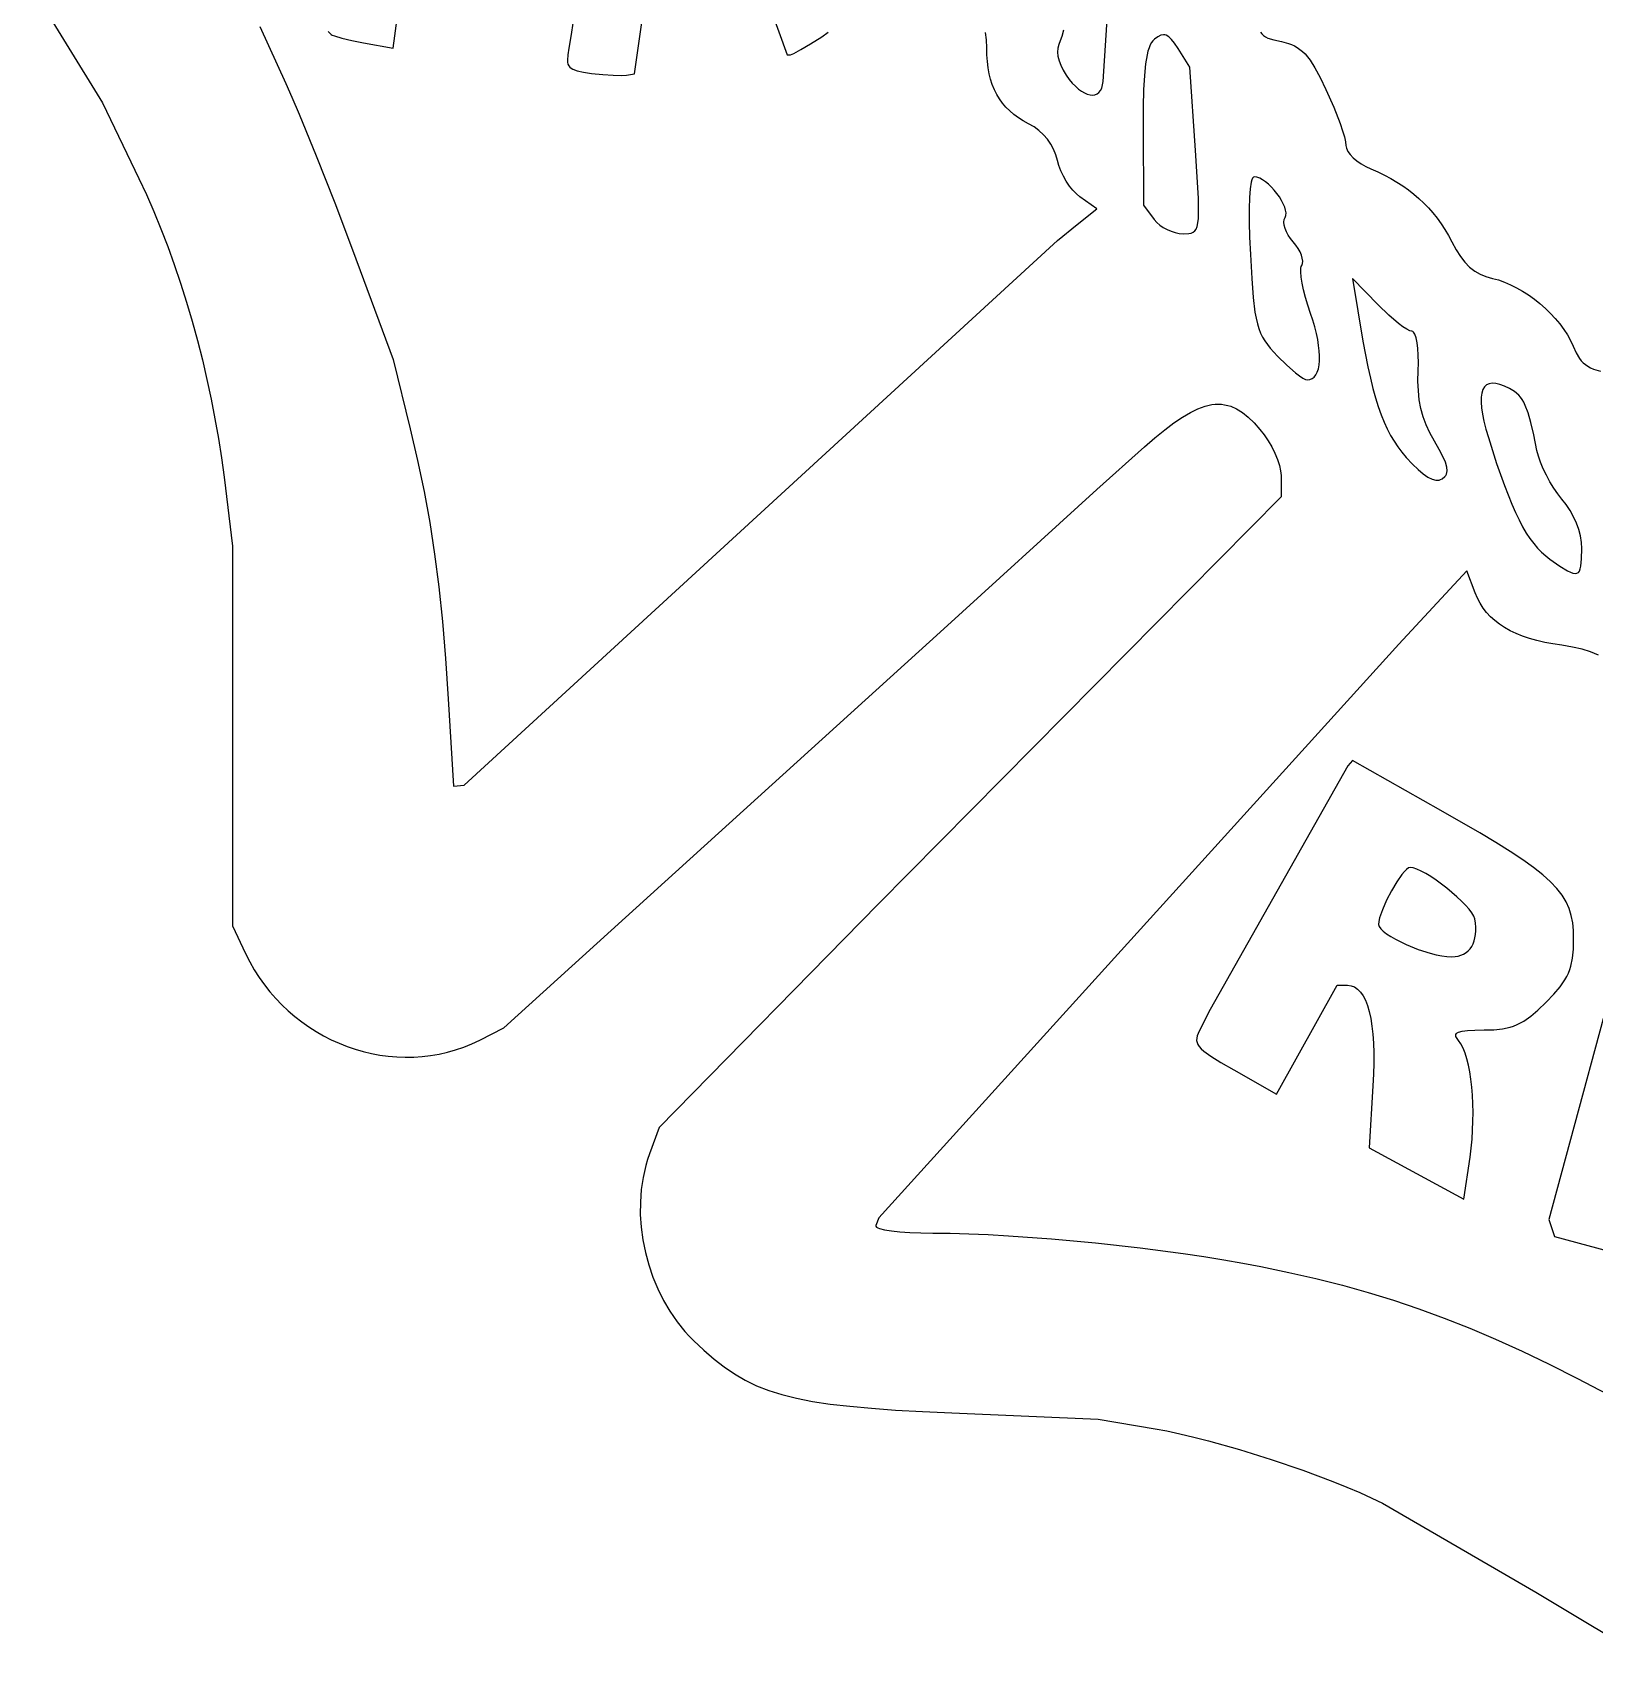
# Model space of a CAD drawing. Header units: millimetres. Extents: x 0.12 to 5.91, y 0.11 to 5.91.
# Drawn here: x 0.34 to 2.202, y 0.326 to 2.273 of the extents above; entities that cross this region are included whole.
import ezdxf

# ---------------------------------------------------------------- set-up
doc = ezdxf.new("R2010")
doc.units = ezdxf.units.MM
doc.header["$MEASUREMENT"] = 0

msp = doc.modelspace()

# ---------------------------------------------------------------- linework, layer by layer
at = {"flags": 128}
for points in [[(1.048276, 2.221818), (1.057868, 2.223382), (1.107767, 2.575278)], [(1.117206, 2.584717), (1.239872, 2.246069), (1.243625, 2.246069), (1.247745, 2.24779), (1.256187, 2.252476), (1.267721, 2.259412), (1.281118, 2.267881), (1.288846, 2.273168)], [(0.692365, 2.274098), (0.695878, 2.270642), (0.697302, 2.269814), (0.700021, 2.268781), (0.708707, 2.266269), (0.720663, 2.263434), (0.734618, 2.260607), (0.769847, 2.254027), (0.792807, 2.42541)], [(0.339895, 2.324945), (0.423342, 2.189148), (0.466694, 2.098856), (0.475687, 2.079496), (0.484407, 2.059461), (0.492837, 2.038812), (0.50096, 2.017609), (0.508758, 1.995914), (0.516214, 1.973788), (0.523311, 1.951291), (0.53003, 1.928485), (0.536356, 1.905431), (0.54227, 1.88219), (0.547755, 1.858823), (0.552794, 1.83539), (0.55737, 1.811954), (0.561464, 1.788574), (0.565061, 1.765313), (0.568141, 1.74223), (0.578214, 1.660085), (0.578214, 1.206884), (0.593831, 1.173974), (0.598808, 1.164131), (0.604221, 1.154644), (0.610049, 1.14552), (0.616274, 1.136766), (0.622876, 1.128389), (0.629835, 1.120396), (0.637133, 1.112795), (0.644751, 1.105592), (0.652668, 1.098795), (0.660866, 1.09241), (0.669326, 1.086445), (0.678029, 1.080907), (0.686954, 1.075803), (0.696083, 1.071141), (0.705397, 1.066926), (0.714876, 1.063167), (0.724501, 1.05987), (0.734254, 1.057043), (0.744113, 1.054692), (0.754061, 1.052825), (0.764079, 1.051449), (0.774146, 1.050571), (0.784244, 1.050199), (0.794353, 1.050338), (0.804454, 1.050997), (0.814528, 1.052182), (0.824556, 1.0539), (0.834518, 1.056159), (0.844395, 1.058966), (0.854168, 1.062328), (0.863818, 1.066252), (0.873325, 1.070745), (0.901848, 1.085204), (1.426447, 1.561337), (1.608896, 1.727435), (1.665873, 1.778329), (1.678346, 1.789194), (1.689997, 1.798738), (1.700893, 1.806973), (1.711098, 1.813908), (1.720678, 1.819553), (1.7297, 1.823919), (1.738228, 1.827014), (1.74633, 1.82885), (1.750241, 1.829299), (1.75407, 1.829436), (1.757825, 1.829264), (1.761514, 1.828783), (1.765146, 1.827995), (1.768728, 1.826901), (1.775779, 1.823798), (1.782731, 1.819487), (1.789651, 1.813976), (1.796603, 1.807276), (1.803655, 1.799397), (1.808697, 1.792889), (1.8134, 1.78582), (1.817662, 1.778415), (1.82138, 1.7709), (1.824451, 1.763502), (1.826772, 1.756447), (1.82824, 1.749961), (1.828752, 1.74427), (1.828752, 1.718969), (1.348221, 1.233036), (1.087154, 0.9663), (1.075583, 0.934868), (1.07324, 0.928047), (1.071181, 0.9211), (1.067907, 0.906876), (1.065737, 0.892289), (1.064651, 0.877434), (1.064625, 0.862403), (1.065639, 0.847291), (1.067669, 0.832191), (1.070695, 0.817197), (1.074693, 0.802402), (1.079641, 0.7879), (1.085518, 0.773785), (1.092302, 0.760151), (1.09997, 0.74709), (1.1085, 0.734697), (1.117871, 0.723065), (1.122864, 0.717563), (1.12806, 0.712288), (1.140459, 0.700593), (1.152564, 0.690076), (1.164633, 0.680665), (1.176926, 0.672286), (1.189701, 0.664868), (1.203218, 0.658337), (1.217735, 0.652621), (1.233512, 0.647647), (1.250807, 0.643343), (1.26988, 0.639636), (1.290988, 0.636453), (1.314392, 0.633721), (1.340351, 0.631369), (1.369122, 0.629322), (1.400966, 0.62751), (1.436141, 0.625858), (1.610635, 0.61832), (1.678494, 0.606986), (1.692711, 0.604363), (1.708207, 0.601049), (1.724787, 0.597109), (1.742256, 0.592607), (1.779074, 0.582172), (1.817098, 0.570257), (1.85476, 0.557375), (1.890496, 0.54404), (1.907153, 0.537362), (1.922741, 0.530763), (1.937065, 0.524307), (1.949928, 0.518058), (2.13266, 0.412105), (2.276614, 0.32583)], [(1.569267, 2.275623), (1.567355, 2.268057), (1.565501, 2.263133), (1.56364, 2.25873), (1.562558, 2.254166), (1.56226, 2.249415), (1.56275, 2.24445), (1.564033, 2.239246), (1.566114, 2.233775), (1.568996, 2.228013), (1.572685, 2.221933), (1.576195, 2.216947), (1.579794, 2.212533), (1.58344, 2.208697), (1.587092, 2.205445), (1.590709, 2.202786), (1.594251, 2.200725), (1.597675, 2.199269), (1.600942, 2.198426), (1.604009, 2.198203), (1.606836, 2.198606), (1.609382, 2.199642), (1.611606, 2.201318), (1.613466, 2.203641), (1.614921, 2.206619), (1.615931, 2.210257), (1.616454, 2.214563), (1.623724, 2.32524)], [(0.610772, 2.279998), (0.641936, 2.21214), (0.649184, 2.195837), (0.657856, 2.175465), (0.678165, 2.125771), (0.700252, 2.06958), (0.721506, 2.013411), (0.769911, 1.88254), (0.790165, 1.800141), (0.799037, 1.762272), (0.806783, 1.725224), (0.813508, 1.68824), (0.819319, 1.650564), (0.824323, 1.611439), (0.828626, 1.57011), (0.832335, 1.525819), (0.835556, 1.477812), (0.84182, 1.3736), (0.854495, 1.374671), (1.562165, 2.024825), (1.585684, 2.043668)], [(0.984409, 2.2866), (0.981613, 2.26792), (0.97927, 2.254), (0.978001, 2.246136), (0.97762, 2.239943), (0.977832, 2.237397), (0.978351, 2.235177), (0.979203, 2.233251), (0.980419, 2.23159), (0.982024, 2.230163), (0.984048, 2.228938), (0.989464, 2.226975), (0.99689, 2.225453), (1.006552, 2.224128), (1.019785, 2.222747), (1.032063, 2.221851), (1.042016, 2.221516), (1.048276, 2.221818)], [(1.585684, 2.043668), (1.609203, 2.062511), (1.588875, 2.076749), (1.58466, 2.080206), (1.580475, 2.084585), (1.576429, 2.089707), (1.572632, 2.095394), (1.569193, 2.101468), (1.566222, 2.10775), (1.56383, 2.114062), (1.562125, 2.120226), (1.560203, 2.127076), (1.55753, 2.133621), (1.554142, 2.139814), (1.550074, 2.145611), (1.545362, 2.150967), (1.540041, 2.155837), (1.534147, 2.160176), (1.527715, 2.163938), (1.521403, 2.167432), (1.51555, 2.171153), (1.51015, 2.175115), (1.505194, 2.17933), (1.500677, 2.183812), (1.496591, 2.188574), (1.492928, 2.193629), (1.489681, 2.19899), (1.486844, 2.204671), (1.484408, 2.210684), (1.482366, 2.217042), (1.480713, 2.223759), (1.479439, 2.230848), (1.478538, 2.238321), (1.478003, 2.246193), (1.477826, 2.254476), (1.477458, 2.264139), (1.476273, 2.27293)], [(1.705898, 2.253988), (1.701885, 2.260018), (1.698285, 2.26461), (1.694966, 2.267817), (1.691791, 2.269692), (1.690216, 2.270147), (1.688626, 2.270288), (1.685337, 2.269655), (1.681788, 2.267848), (1.677845, 2.264919), (1.675985, 2.26309), (1.674282, 2.260799), (1.672731, 2.258009), (1.671326, 2.254685), (1.670065, 2.250791), (1.668941, 2.246291), (1.667088, 2.235329), (1.665731, 2.221512), (1.664832, 2.204553), (1.664354, 2.184164), (1.664261, 2.160059), (1.664569, 2.066728), (1.677447, 2.049764), (1.680473, 2.046356), (1.684146, 2.043177), (1.688323, 2.040296), (1.692864, 2.037782), (1.697628, 2.035706), (1.702473, 2.034138), (1.707259, 2.033145), (1.711845, 2.032799), (1.718859, 2.033042), (1.721676, 2.033555), (1.724063, 2.034518), (1.72604, 2.03607), (1.727627, 2.038351), (1.728846, 2.041502), (1.729718, 2.045663), (1.730263, 2.050975), (1.730503, 2.057578), (1.730152, 2.075218), (1.726712, 2.132163), (1.720058, 2.231528), (1.705898, 2.253988)], [(1.804147, 2.273326), (1.805793, 2.27112), (1.807792, 2.269248), (1.81018, 2.267657), (1.812989, 2.266291), (1.820008, 2.264018), (1.82912, 2.261991), (1.837475, 2.259871), (1.841251, 2.25851), (1.844803, 2.256901), (1.848166, 2.255008), (1.851374, 2.252793), (1.85446, 2.250221), (1.857458, 2.247256), (1.860403, 2.243862), (1.863327, 2.240002), (1.86925, 2.23074), (1.875499, 2.219182), (1.882343, 2.205038), (1.891581, 2.183965), (1.89916, 2.164337), (1.902083, 2.15575), (1.904298, 2.148346), (1.905706, 2.1424), (1.90621, 2.138187), (1.906831, 2.134766), (1.908573, 2.131093), (1.911315, 2.127282), (1.914937, 2.123449), (1.919315, 2.119708), (1.92433, 2.116174), (1.92986, 2.112962), (1.935784, 2.110187), (1.944065, 2.106581), (1.952017, 2.102756), (1.959646, 2.098706), (1.966959, 2.094427), (1.973961, 2.089911), (1.980661, 2.085154), (1.987063, 2.080148), (1.993175, 2.07489), (1.999003, 2.069373), (2.004553, 2.06359), (2.009831, 2.057537), (2.014845, 2.051207), (2.0196, 2.044595), (2.024103, 2.037695), (2.02836, 2.030501), (2.032378, 2.023007), (2.0375, 2.013655), (2.042701, 2.005589), (2.048075, 1.998724), (2.053716, 1.992976), (2.059716, 1.988261), (2.06617, 1.984496), (2.07317, 1.981597), (2.08081, 1.979479), (2.08795, 1.977598), (2.095178, 1.975094), (2.102444, 1.972008), (2.109696, 1.968385), (2.116884, 1.964267), (2.123957, 1.959695), (2.130863, 1.954715), (2.137552, 1.949367), (2.143974, 1.943695), (2.150077, 1.937741), (2.15581, 1.931549), (2.161123, 1.925161), (2.165964, 1.918619), (2.170283, 1.911968), (2.174029, 1.905248), (2.177151, 1.898504), (2.180805, 1.890554), (2.184738, 1.884054), (2.186908, 1.881287), (2.189267, 1.87881), (2.191853, 1.876596), (2.194706, 1.874623), (2.197866, 1.872866), (2.201372, 1.871299), (2.209581, 1.868642)], [(1.8639, 1.937712), (1.860676, 1.947355), (1.857916, 1.95675), (1.855661, 1.965663), (1.853956, 1.973861), (1.852841, 1.981109), (1.852361, 1.987173), (1.852558, 1.991819), (1.852924, 1.993536), (1.853475, 1.994812), (1.854397, 1.997217), (1.854608, 2.000177), (1.85415, 2.003577), (1.853066, 2.0073), (1.851396, 2.01123), (1.849183, 2.015252), (1.846468, 2.019249), (1.843293, 2.023105), (1.840128, 2.026977), (1.837442, 2.03102), (1.835274, 2.035114), (1.833664, 2.039141), (1.832652, 2.042981), (1.832277, 2.046515), (1.83258, 2.049624), (1.833599, 2.052187), (1.834545, 2.054645), (1.834736, 2.057604), (1.834243, 2.060973), (1.833133, 2.06466), (1.831475, 2.068575), (1.829339, 2.072627), (1.826794, 2.076725), (1.823909, 2.080778), (1.820752, 2.084694), (1.817392, 2.088384), (1.813899, 2.091755), (1.810342, 2.094717), (1.806789, 2.09718), (1.803309, 2.099051), (1.799972, 2.100241), (1.796847, 2.100658), (1.79579, 2.100248), (1.79483, 2.099032), (1.793969, 2.097029), (1.793208, 2.094258), (1.791987, 2.086488), (1.791176, 2.075875), (1.790782, 2.062572), (1.790812, 2.046732), (1.791275, 2.028508), (1.792178, 2.008053), (1.793809, 1.979472), (1.795551, 1.956885), (1.797691, 1.939214), (1.799, 1.931885), (1.800516, 1.925381), (1.802275, 1.919567), (1.804313, 1.914309), (1.806665, 1.909471), (1.809367, 1.904919), (1.812455, 1.900518), (1.815965, 1.896134), (1.824395, 1.886876), (1.835669, 1.875783), (1.846131, 1.866698), (1.850693, 1.863202), (1.854615, 1.86056), (1.85775, 1.858888), (1.859952, 1.858305), (1.863139, 1.858708), (1.865942, 1.859892), (1.86836, 1.861821), (1.870391, 1.864456), (1.872033, 1.867761), (1.873284, 1.871699), (1.874142, 1.876233), (1.874607, 1.881325), (1.874675, 1.886938), (1.874344, 1.893036), (1.873614, 1.899581), (1.872482, 1.906535), (1.870947, 1.913863), (1.869006, 1.921526), (1.866657, 1.929488), (1.8639, 1.937712)], [(2.011824, 1.785314), (2.006413, 1.795156), (2.001934, 1.80483), (1.998347, 1.814512), (1.99561, 1.824379), (1.993684, 1.834606), (1.992526, 1.845371), (1.992097, 1.85685), (1.992354, 1.869218), (1.992599, 1.878839), (1.992449, 1.887755), (1.991931, 1.895787), (1.991075, 1.902758), (1.989908, 1.90849), (1.988459, 1.912805), (1.986757, 1.915524), (1.985819, 1.91623), (1.984828, 1.91647), (1.982261, 1.917113), (1.978661, 1.918956), (1.974195, 1.921869), (1.969026, 1.925725), (1.957243, 1.935742), (1.944631, 1.947976), (1.914115, 1.979481), (1.920279, 1.940705), (1.926334, 1.904692), (1.93227, 1.874107), (1.935264, 1.860634), (1.938314, 1.848258), (1.941449, 1.836894), (1.944696, 1.826455), (1.948085, 1.816854), (1.951645, 1.808005), (1.955404, 1.799822), (1.95939, 1.792219), (1.963632, 1.785108), (1.968159, 1.778404), (1.972999, 1.77202), (1.978181, 1.76587), (1.985524, 1.757908), (1.99224, 1.751339), (1.998354, 1.746149), (2.003892, 1.742323), (2.008878, 1.739846), (2.013336, 1.738702), (2.015376, 1.738626), (2.017293, 1.738878), (2.01909, 1.739456), (2.020771, 1.740358), (2.023975, 1.742988), (2.025146, 1.744461), (2.026023, 1.746073), (2.026602, 1.747849), (2.026876, 1.749814), (2.026494, 1.754409), (2.024837, 1.760058), (2.021867, 1.766959), (2.017542, 1.775311), (2.011824, 1.785314)], [(2.163777, 1.716139), (2.158903, 1.722285), (2.154114, 1.72923), (2.149531, 1.736734), (2.145276, 1.74456), (2.141471, 1.752468), (2.138239, 1.760221), (2.135702, 1.767578), (2.133982, 1.774303), (2.130159, 1.792673), (2.126711, 1.807414), (2.123416, 1.819033), (2.120052, 1.828034), (2.118274, 1.83171), (2.116394, 1.834921), (2.114386, 1.837729), (2.11222, 1.840198), (2.107307, 1.844372), (2.101432, 1.847945), (2.095354, 1.850909), (2.089871, 1.852979), (2.084983, 1.854158), (2.080691, 1.854449), (2.076998, 1.853853), (2.073903, 1.852372), (2.071407, 1.85001), (2.069512, 1.846768), (2.068218, 1.84265), (2.067528, 1.837657), (2.067441, 1.831791), (2.067958, 1.825056), (2.069082, 1.817453), (2.070812, 1.808984), (2.07315, 1.799653), (2.076096, 1.789462), (2.085874, 1.758703), (2.095079, 1.732341), (2.103912, 1.709983), (2.108252, 1.700182), (2.112572, 1.691234), (2.116899, 1.68309), (2.121258, 1.675701), (2.125672, 1.669018), (2.130168, 1.662991), (2.13477, 1.657571), (2.139503, 1.652709), (2.144391, 1.648356), (2.14946, 1.644463), (2.16119, 1.636309), (2.170232, 1.630706), (2.173853, 1.628897), (2.176932, 1.62777), (2.179512, 1.627339), (2.181636, 1.627617), (2.183348, 1.628621), (2.184691, 1.630364), (2.185708, 1.63286), (2.186442, 1.636124), (2.187237, 1.645015), (2.187422, 1.657153), (2.187001, 1.664564), (2.185771, 1.672175), (2.183775, 1.67988), (2.181054, 1.687575), (2.177652, 1.695154), (2.17361, 1.702511), (2.168971, 1.709541), (2.163777, 1.716139)], [(2.207324, 1.52983), (2.197995, 1.533812), (2.187767, 1.537032), (2.176381, 1.539616), (2.16358, 1.541692), (2.153103, 1.543307), (2.143201, 1.545206), (2.133867, 1.547392), (2.12509, 1.549872), (2.116864, 1.55265), (2.109179, 1.55573), (2.102028, 1.559119), (2.095403, 1.562821), (2.089294, 1.566842), (2.083693, 1.571185), (2.078593, 1.575857), (2.073985, 1.580863), (2.06986, 1.586206), (2.066211, 1.591894), (2.063029, 1.597929), (2.060305, 1.604318), (2.050371, 1.630446), (1.969289, 1.543247), (1.348894, 0.85845), (1.345663, 0.849437), (1.345693, 0.848508), (1.346435, 0.847606), (1.347859, 0.846738), (1.34993, 0.845906), (1.355888, 0.844371), (1.364048, 0.843037), (1.374152, 0.841937), (1.385939, 0.841106), (1.399149, 0.84058), (1.413522, 0.840392), (1.434161, 0.840177), (1.456234, 0.839564), (1.479542, 0.838574), (1.503886, 0.837227), (1.554888, 0.833541), (1.607651, 0.828669), (1.660584, 0.822773), (1.7121, 0.816014), (1.736829, 0.812362), (1.760607, 0.808555), (1.783236, 0.804614), (1.804517, 0.800558), (1.838032, 0.793543), (1.870419, 0.786093), (1.901906, 0.778113), (1.932719, 0.769512), (1.963088, 0.760194), (1.993238, 0.750067), (2.023399, 0.739038), (2.053797, 0.727012), (2.08466, 0.713897), (2.116216, 0.6996), (2.148692, 0.684026), (2.182317, 0.667082), (2.217316, 0.648675)], [(2.05418, 0.930906), (2.055554, 0.941557), (2.056594, 0.952309), (2.057309, 0.963084), (2.057705, 0.973805), (2.057791, 0.984396), (2.057574, 0.994778), (2.057061, 1.004875), (2.05626, 1.01461), (2.05518, 1.023905), (2.053826, 1.032683), (2.052208, 1.040867), (2.050333, 1.04838), (2.048207, 1.055145), (2.04584, 1.061085), (2.043239, 1.066122), (2.04041, 1.070179), (2.038005, 1.07359), (2.037358, 1.075054), (2.037104, 1.076365), (2.03726, 1.077531), (2.037843, 1.078558), (2.03887, 1.079455), (2.040357, 1.080227), (2.044783, 1.081427), (2.051256, 1.082215), (2.059912, 1.082646), (2.070887, 1.082777), (2.082606, 1.083083), (2.092811, 1.08412), (2.101905, 1.086067), (2.106161, 1.087438), (2.110289, 1.089104), (2.114342, 1.091087), (2.118367, 1.09341), (2.12654, 1.099165), (2.13521, 1.106547), (2.14478, 1.115737), (2.154099, 1.125429), (2.161542, 1.13416), (2.167304, 1.142378), (2.169617, 1.146435), (2.171582, 1.150532), (2.173224, 1.154725), (2.174569, 1.15907), (2.17646, 1.168441), (2.177452, 1.179094), (2.17774, 1.191476), (2.177475, 1.201442), (2.176586, 1.210716), (2.174931, 1.219435), (2.17237, 1.227737), (2.168759, 1.235759), (2.163957, 1.243636), (2.157824, 1.251507), (2.150217, 1.259507), (2.140994, 1.267775), (2.130014, 1.276446), (2.117136, 1.285658), (2.102217, 1.295548), (2.085117, 1.306252), (2.065692, 1.317908), (2.019307, 1.34462), (1.914192, 1.404107), (1.908592, 1.397836), (1.744226, 1.107013), (1.732991, 1.0855), (1.72979, 1.078728), (1.728773, 1.075761), (1.728203, 1.072997), (1.728125, 1.07038), (1.728584, 1.067853), (1.729624, 1.065359), (1.731289, 1.062842), (1.733624, 1.060244), (1.736674, 1.057509), (1.745093, 1.051399), (1.756903, 1.044057), (1.772459, 1.03503), (1.823162, 1.006072), (1.895683, 1.136095), (1.907978, 1.136095), (1.912337, 1.135582), (1.91639, 1.134055), (1.920131, 1.131531), (1.923557, 1.12803), (1.926663, 1.123568), (1.929444, 1.118165), (1.931896, 1.111837), (1.934013, 1.104602), (1.935793, 1.09648), (1.937229, 1.087487), (1.938318, 1.077642), (1.939055, 1.066962), (1.939435, 1.055467), (1.939454, 1.043173), (1.939108, 1.030098), (1.93839, 1.016262), (1.933681, 0.942213), (2.046869, 0.880823), (2.05418, 0.930906)], [(2.05974, 1.215164), (2.058548, 1.218533), (2.056237, 1.222472), (2.052942, 1.226874), (2.048802, 1.231628), (2.04395, 1.236628), (2.038525, 1.241763), (2.026496, 1.252006), (2.013807, 1.261487), (2.007555, 1.26567), (2.001546, 1.269336), (1.995917, 1.272377), (1.990805, 1.274684), (1.986345, 1.276147), (1.982673, 1.276659), (1.98076, 1.276077), (1.97846, 1.274413), (1.975843, 1.271796), (1.972982, 1.268352), (1.966802, 1.259493), (1.960484, 1.248851), (1.954589, 1.237443), (1.949682, 1.226286), (1.946325, 1.216395), (1.945404, 1.212242), (1.945081, 1.208787), (1.945748, 1.206266), (1.947661, 1.203487), (1.95069, 1.200508), (1.954705, 1.197389), (1.959576, 1.194186), (1.965171, 1.190958), (1.978015, 1.184658), (1.992195, 1.178951), (2.006668, 1.174301), (2.013688, 1.172517), (2.020391, 1.171171), (2.026645, 1.170321), (2.032321, 1.170024), (2.036267, 1.170233), (2.039951, 1.17085), (2.043367, 1.171863), (2.046506, 1.173259), (2.049361, 1.175024), (2.051923, 1.177146), (2.054185, 1.179613), (2.056139, 1.182411), (2.057777, 1.185526), (2.059091, 1.188948), (2.060074, 1.192661), (2.060717, 1.196654), (2.061013, 1.200914), (2.060954, 1.205428), (2.060532, 1.210182), (2.05974, 1.215164)], [(2.244131, 1.210564), (2.148138, 0.856524), (2.154878, 0.836304), (2.454021, 0.75556)]]:
    msp.add_lwpolyline(points, dxfattribs=at)

doc.saveas('drawing.dxf')
